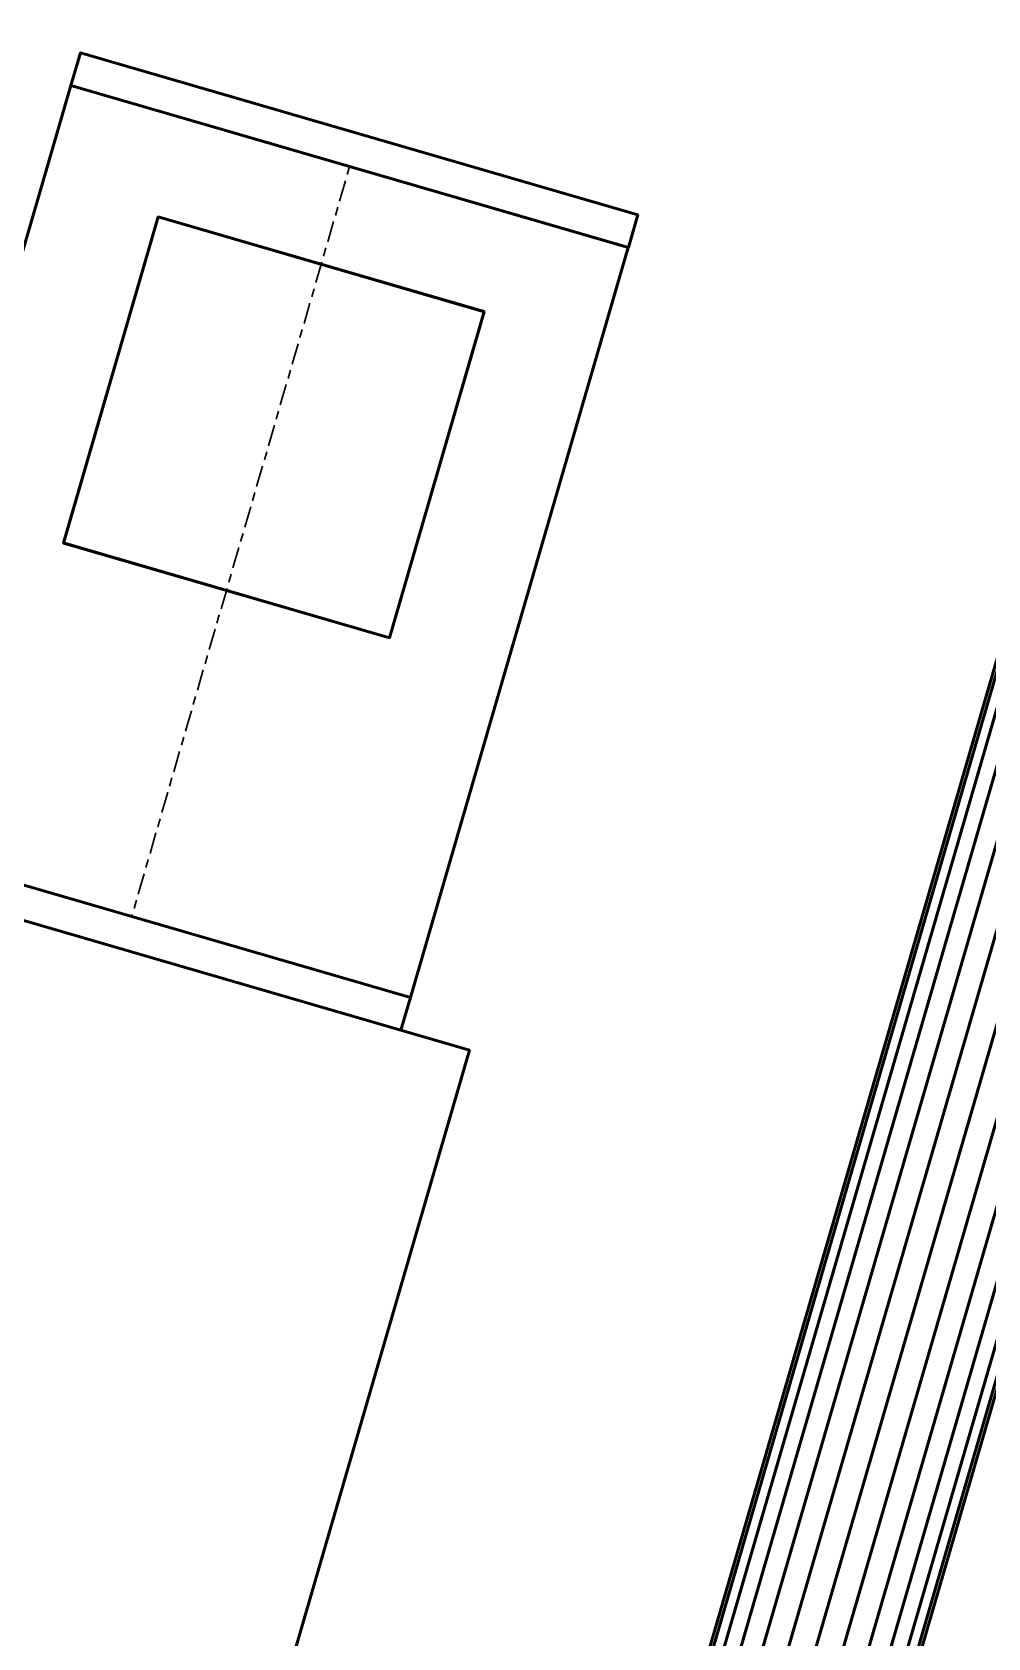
# Model space of a CAD drawing. Header units: inches. Extents: x -1654 to 1344, y -1538 to 36.
# Drawn here: x -74.97 to -46.82, y -732.31 to -685.03 of the extents above; entities that cross this region are included whole.
import ezdxf

# ---------------------------------------------------------------- set-up
doc = ezdxf.new("R2010")
doc.units = ezdxf.units.IN
doc.header["$MEASUREMENT"] = 0
doc.linetypes.add('Center', pattern=[1.25, 0.25, -0.1875, 0.625, -0.1875])
for name, color, linetype, lineweight in [('M-EQPT', 2, 'Continuous', 50), ('M-HVAC-CDFF', 3, 'Continuous', 30), ('M-HVAC-CDFF-SA', 3, 'Continuous', 30), ('M-HVAC-DUCT', 1, 'Center', 30), ('M-HVAC-DUCT-RA', 1, 'Continuous', 50), ('M-HVAC-DUCT-SA', 1, 'Continuous', 50)]:
    doc.layers.add(name, color=color, linetype=linetype, lineweight=lineweight)

# ---------------------------------------------------------------- blocks, each defined once
blk = doc.blocks.new('Heat Pump - Horizontal - Water Source - Heat Pump 2 Ton Horizontal-844838-_3D_')
at = {"layer": 'M-EQPT'}
mesh = blk.add_polyface(dxfattribs=at)
corners = [(21.551, -11.199, 8.65), (21.551, 11.199, 8.65), (-21.551, 11.199, 8.65), (-21.551, -11.199, 8.65)]
mesh.append_faces([[corners[k] for k in face] for face in [(2, 3, 0, 1)]])
mesh = blk.add_polyface(dxfattribs=at)
corners = [(21.551, -11.199, -8.65), (-21.551, -11.199, -8.65), (-21.551, 11.199, -8.65), (21.551, 11.199, -8.65)]
mesh.append_faces([[corners[k] for k in face] for face in [(2, 3, 0, 1)]])
mesh = blk.add_polyface(dxfattribs=at)
corners = [(-21.551, 11.199, 8.65), (21.551, 11.199, 8.65), (21.551, 11.199, -8.65), (-21.551, 11.199, -8.65)]
mesh.append_faces([[corners[k] for k in face] for face in [(0, 1, 2, 3)]])
mesh = blk.add_polyface(dxfattribs=at)
corners = [(-21.551, -11.199, 8.65), (-21.551, 11.199, 8.65), (-21.551, 11.199, -8.65), (-21.551, -11.199, -8.65)]
mesh.append_faces([[corners[k] for k in face] for face in [(0, 1, 2, 3)]])
mesh = blk.add_polyface(dxfattribs=at)
corners = [(21.551, -11.199, 8.65), (-21.551, -11.199, 8.65), (-21.551, -11.199, -8.65), (21.551, -11.199, -8.65)]
mesh.append_faces([[corners[k] for k in face] for face in [(0, 1, 2, 3)]])
mesh = blk.add_polyface(dxfattribs=at)
corners = [(-2.348, -11.199, -7.65), (-19.449, -11.199, -7.65), (-19.449, -11.199, 7.65), (-2.348, -11.199, 7.65)]
mesh.append_faces([[corners[k] for k in face] for face in [(2, 3, 0, 1)]])
mesh = blk.add_polyface(dxfattribs=at)
corners = [(-19.449, -12.199, 7.65), (-2.348, -12.199, 7.65), (-2.348, -11.199, 7.65), (-19.449, -11.199, 7.65)]
mesh.append_faces([[corners[k] for k in face] for face in [(0, 1, 2, 3)]])
mesh = blk.add_polyface(dxfattribs=at)
corners = [(-19.449, -12.199, -7.65), (-19.449, -12.199, 7.65), (-19.449, -11.199, 7.65), (-19.449, -11.199, -7.65)]
mesh.append_faces([[corners[k] for k in face] for face in [(0, 1, 2, 3)]])
mesh = blk.add_polyface(dxfattribs=at)
corners = [(-2.348, -12.199, -7.65), (-19.449, -12.199, -7.65), (-19.449, -11.199, -7.65), (-2.348, -11.199, -7.65)]
mesh.append_faces([[corners[k] for k in face] for face in [(0, 1, 2, 3)]])
mesh = blk.add_polyface(dxfattribs=at)
corners = [(-2.348, -12.199, -7.65), (-2.348, -12.199, 7.65), (-19.449, -12.199, 7.65), (-19.449, -12.199, -7.65)]
mesh.append_faces([[corners[k] for k in face] for face in [(3, 0, 1, 2)]])
blk = doc.blocks.new('Face Thin Mount Return Diffuser - Non-Hosted - 10x10 Face-950886-_3D_')
at = {"layer": 'M-HVAC-CDFF'}
mesh = blk.add_polyface(dxfattribs=at)
corners = [(5, -5, 1), (5, 5, 1), (-5, 5, 1), (-5, -5, 1)]
mesh.append_faces([[corners[k] for k in face] for face in [(3, 0, 1, 2)]])
mesh = blk.add_polyface(dxfattribs=at)
corners = [(5, -5), (-5, -5), (-5, 5), (5, 5)]
mesh.append_faces([[corners[k] for k in face] for face in [(2, 3, 0, 1)]])
mesh = blk.add_polyface(dxfattribs=at)
corners = [(-5, -5), (-5, -5, 1), (-5, 5, 1), (-5, 5)]
mesh.append_faces([[corners[k] for k in face] for face in [(3, 0, 1, 2)]])
mesh = blk.add_polyface(dxfattribs=at)
corners = [(-5, 5), (-5, 5, 1), (5, 5, 1), (5, 5)]
mesh.append_faces([[corners[k] for k in face] for face in [(3, 0, 1, 2)]])
mesh = blk.add_polyface(dxfattribs=at)
corners = [(5, 5), (5, 5, 1), (5, -5, 1), (5, -5)]
mesh.append_faces([[corners[k] for k in face] for face in [(3, 0, 1, 2)]])
mesh = blk.add_polyface(dxfattribs=at)
corners = [(5, -5), (5, -5, 1), (-5, -5, 1), (-5, -5)]
mesh.append_faces([[corners[k] for k in face] for face in [(3, 0, 1, 2)]])
blk = doc.blocks.new('Rectangular Endcap - Standard-915868-_3D_')
at = {"layer": 'M-HVAC-DUCT', "color": 8, "linetype": 'Continuous', "lineweight": 50}
mesh = blk.add_polyface(dxfattribs=at)
corners = [(0, 8.551, 7.65), (0, 8.551, -7.65), (0, -8.551, -7.65), (0, -8.551, 7.65)]
mesh.append_faces([[corners[k] for k in face] for face in [(0, 1, 2, 3)]], dxfattribs={"color": 8})
mesh = blk.add_polyface(dxfattribs=at)
corners = [(0, 8.551, -7.65), (0, 8.551, 7.65), (1, 8.551, 7.65), (1, 8.551, -7.65)]
mesh.append_faces([[corners[k] for k in face] for face in [(0, 1, 2, 3)]], dxfattribs={"color": 8})
mesh = blk.add_polyface(dxfattribs=at)
corners = [(0, -8.551, -7.65), (0, 8.551, -7.65), (1, 8.551, -7.65), (1, -8.551, -7.65)]
mesh.append_faces([[corners[k] for k in face] for face in [(0, 1, 2, 3)]], dxfattribs={"color": 8})
mesh = blk.add_polyface(dxfattribs=at)
corners = [(0, 8.551, 7.65), (0, -8.551, 7.65), (1, -8.551, 7.65), (1, 8.551, 7.65)]
mesh.append_faces([[corners[k] for k in face] for face in [(3, 0, 1, 2)]], dxfattribs={"color": 8})
mesh = blk.add_polyface(dxfattribs=at)
corners = [(1, 8.551, 7.65), (1, -8.551, 7.65), (1, -8.551, -7.65), (1, 8.551, -7.65)]
mesh.append_faces([[corners[k] for k in face] for face in [(2, 3, 0, 1)]], dxfattribs={"color": 8})
mesh = blk.add_polyface(dxfattribs=at)
corners = [(0, -8.551, 7.65), (0, -8.551, -7.65), (1, -8.551, -7.65), (1, -8.551, 7.65)]
mesh.append_faces([[corners[k] for k in face] for face in [(0, 1, 2, 3)]], dxfattribs={"color": 8})
blk = doc.blocks.new('Rectangular Takeoff - Standard-939555-_3D_')
at = {"layer": 'M-HVAC-DUCT', "color": 8, "linetype": 'Continuous', "lineweight": 50}
mesh = blk.add_polyface(dxfattribs=at)
corners = [(-0.24, 5, 5), (-0.24, 5, -5), (-0.24, -5, -5), (-0.24, -5, 5)]
mesh.append_faces([[corners[k] for k in face] for face in [(1, 2, 3, 0)]], dxfattribs={"color": 8})
mesh = blk.add_polyface(dxfattribs=at)
corners = [(-0.24, 5, -5), (-0.24, 5, 5), (1, 5, 5), (1, 5, -5)]
mesh.append_faces([[corners[k] for k in face] for face in [(3, 0, 1, 2)]], dxfattribs={"color": 8})
mesh = blk.add_polyface(dxfattribs=at)
corners = [(-0.24, -5, -5), (-0.24, 5, -5), (1, 5, -5), (1, -5, -5)]
mesh.append_faces([[corners[k] for k in face] for face in [(3, 0, 1, 2)]], dxfattribs={"color": 8})
mesh = blk.add_polyface(dxfattribs=at)
corners = [(1, 5, 5), (-0.24, 5, 5), (-0.24, -5, 5), (1, -5, 5)]
mesh.append_faces([[corners[k] for k in face] for face in [(1, 2, 3, 0)]], dxfattribs={"color": 8})
mesh = blk.add_polyface(dxfattribs=at)
corners = [(1, 5, 5), (1, -5, 5), (1, -5, -5), (1, 5, -5)]
mesh.append_faces([[corners[k] for k in face] for face in [(3, 0, 1, 2)]], dxfattribs={"color": 8})
mesh = blk.add_polyface(dxfattribs=at)
corners = [(-0.24, -5, 5), (-0.24, -5, -5), (1, -5, -5), (1, -5, 5)]
mesh.append_faces([[corners[k] for k in face] for face in [(0, 1, 2, 3)]], dxfattribs={"color": 8})

msp = doc.modelspace()

# ---------------------------------------------------------------- linework, layer by layer
at = {"layer": 'M-HVAC-DUCT'}
msp.add_line((-65.811, -780.492, 1314), (-21.541, -628.211, 1314), dxfattribs=at)
msp.add_line((-65.811, -780.492, 1314), (-21.541, -628.211, 1314), dxfattribs=at)
at = {"layer": 'M-HVAC-DUCT', "color": 5}
msp.add_line((-65.619, -688.982, 1332), (-72.04, -711.068, 1332), dxfattribs=at)

# ---------------------------------------------------------------- block references
at = {"layer": 'M-EQPT', "rotation": 163.7901312840834}
msp.add_blockref('Heat Pump - Horizontal - Water Source - Heat Pump 2 Ton Horizontal-844838-_3D_', (-85.911, -719.739, 1332), dxfattribs=at)
at = {"layer": 'M-HVAC-CDFF-SA', "extrusion": (0, 0, -1), "rotation": 286.2098687159167}
msp.add_blockref('Face Thin Mount Return Diffuser - Non-Hosted - 10x10 Face-950886-_3D_', (67.853, -696.664, -1341.65), dxfattribs=at)
at = {"layer": 'M-HVAC-DUCT-SA', "color": 8, "rotation": 73.79013128408342}
msp.add_blockref('Rectangular Endcap - Standard-915868-_3D_', (-65.619, -688.982, 1332), dxfattribs=at)
at = {"layer": 'M-HVAC-DUCT-SA', "color": 8, "extrusion": (-0.960246, 0.279157, 0), "rotation": 90}
msp.add_blockref('Rectangular Takeoff - Standard-939555-_3D_', (687.91, 1339.65, -129.323), dxfattribs=at)

# ---------------------------------------------------------------- meshes
at = {"layer": 'M-HVAC-DUCT-RA', "color": 8}
mesh = msp.add_polyface(dxfattribs=at)
corners = [(-68.692, -779.655, 1314), (-68.594, -779.683, 1314.776), (-68.306, -779.767, 1315.5), (-67.848, -779.9, 1316.121), (-67.251, -780.074, 1316.598), (-66.557, -780.275, 1316.898), (-65.811, -780.492, 1317), (-21.541, -628.211, 1317), (-22.286, -627.994, 1316.898), (-22.981, -627.792, 1316.598), (-23.578, -627.619, 1316.121), (-24.036, -627.486, 1315.5), (-24.323, -627.402, 1314.776), (-24.422, -627.373, 1314)]
mesh.append_faces([[corners[k] for k in face] for face in [(7, 8, 5, 6)]], dxfattribs={"vtx1": -1, "color": 8})
mesh.append_faces([[corners[k] for k in face] for face in [(8, 9, 4, 5), (3, 4, 9, 10), (11, 12, 1, 2), (2, 3, 10, 11)]], dxfattribs={"vtx1": -1, "vtx3": -1, "color": 8})
mesh.append_faces([[corners[k] for k in face] for face in [(12, 13, 0, 1)]], dxfattribs={"vtx3": -1, "color": 8})
mesh = msp.add_polyface(dxfattribs=at)
corners = [(-65.811, -780.492, 1311), (-66.557, -780.275, 1311.102), (-67.251, -780.074, 1311.402), (-67.848, -779.9, 1311.879), (-68.306, -779.767, 1312.5), (-68.594, -779.683, 1313.224), (-68.692, -779.655, 1314), (-24.422, -627.373, 1314), (-24.323, -627.402, 1313.224), (-24.036, -627.486, 1312.5), (-23.578, -627.619, 1311.879), (-22.981, -627.792, 1311.402), (-22.286, -627.994, 1311.102), (-21.541, -628.211, 1311)]
mesh.append_faces([[corners[k] for k in face] for face in [(7, 8, 5, 6)]], dxfattribs={"vtx1": -1, "color": 8})
mesh.append_faces([[corners[k] for k in face] for face in [(8, 9, 4, 5), (3, 4, 9, 10), (11, 12, 1, 2), (2, 3, 10, 11)]], dxfattribs={"vtx1": -1, "vtx3": -1, "color": 8})
mesh.append_faces([[corners[k] for k in face] for face in [(12, 13, 0, 1)]], dxfattribs={"vtx3": -1, "color": 8})
mesh = msp.add_polyface(dxfattribs=at)
corners = [(-65.811, -780.492, 1317), (-65.065, -780.709, 1316.898), (-64.371, -780.911, 1316.598), (-63.774, -781.084, 1316.121), (-63.316, -781.218, 1315.5), (-63.028, -781.301, 1314.776), (-62.93, -781.33, 1314), (-18.66, -629.048, 1314), (-18.758, -629.02, 1314.776), (-19.046, -628.936, 1315.5), (-19.504, -628.803, 1316.121), (-20.1, -628.63, 1316.598), (-20.795, -628.428, 1316.898), (-21.541, -628.211, 1317)]
mesh.append_faces([[corners[k] for k in face] for face in [(8, 9, 4, 5), (3, 4, 9, 10), (11, 12, 1, 2), (2, 3, 10, 11)]], dxfattribs={"vtx1": -1, "vtx3": -1, "color": 8})
mesh.append_faces([[corners[k] for k in face] for face in [(6, 7, 8, 5)]], dxfattribs={"vtx2": -1, "color": 8})
mesh.append_faces([[corners[k] for k in face] for face in [(12, 13, 0, 1)]], dxfattribs={"vtx3": -1, "color": 8})
mesh = msp.add_polyface(dxfattribs=at)
corners = [(-62.93, -781.33, 1314), (-63.028, -781.301, 1313.224), (-63.316, -781.218, 1312.5), (-63.774, -781.084, 1311.879), (-64.371, -780.911, 1311.402), (-65.065, -780.709, 1311.102), (-65.811, -780.492, 1311), (-21.541, -628.211, 1311), (-20.795, -628.428, 1311.102), (-20.1, -628.63, 1311.402), (-19.504, -628.803, 1311.879), (-19.046, -628.936, 1312.5), (-18.758, -629.02, 1313.224), (-18.66, -629.048, 1314)]
mesh.append_faces([[corners[k] for k in face] for face in [(7, 8, 5, 6)]], dxfattribs={"vtx1": -1, "color": 8})
mesh.append_faces([[corners[k] for k in face] for face in [(8, 9, 4, 5), (3, 4, 9, 10), (11, 12, 1, 2), (2, 3, 10, 11)]], dxfattribs={"vtx1": -1, "vtx3": -1, "color": 8})
mesh.append_faces([[corners[k] for k in face] for face in [(12, 13, 0, 1)]], dxfattribs={"vtx3": -1, "color": 8})
at = {"layer": 'M-HVAC-DUCT-SA', "color": 8}
mesh = msp.add_polyface(dxfattribs=at)
corners = [(-73.83, -686.595, 1324.35), (-57.409, -691.369, 1324.35), (-63.829, -713.455, 1324.35), (-80.251, -708.681, 1324.35)]
mesh.append_faces([[corners[k] for k in face] for face in [(0, 1, 2, 3)]], dxfattribs={"color": 8})
mesh = msp.add_polyface(dxfattribs=at)
corners = [(-73.83, -686.595, 1339.65), (-73.83, -686.595, 1324.35), (-80.251, -708.681, 1324.35), (-80.251, -708.681, 1339.65)]
mesh.append_faces([[corners[k] for k in face] for face in [(3, 0, 1, 2)]], dxfattribs={"color": 8})
mesh = msp.add_polyface(dxfattribs=at)
corners = [(-57.409, -691.369, 1339.65), (-73.83, -686.595, 1339.65), (-80.251, -708.681, 1339.65), (-63.829, -713.455, 1339.65)]
mesh.append_faces([[corners[k] for k in face] for face in [(3, 0, 1, 2)]], dxfattribs={"color": 8})
mesh = msp.add_polyface(dxfattribs=at)
corners = [(-57.409, -691.369, 1324.35), (-73.83, -686.595, 1324.35), (-73.83, -686.595, 1339.65), (-57.409, -691.369, 1339.65)]
mesh.append_faces([[corners[k] for k in face] for face in [(1, 2, 3, 0)]], dxfattribs={"color": 8})
mesh = msp.add_polyface(dxfattribs=at)
corners = [(-71.258, -690.467, 1339.41), (-61.656, -693.258, 1339.41), (-64.447, -702.861, 1339.41), (-74.05, -700.069, 1339.41)]
mesh.append_faces([[corners[k] for k in face] for face in [(1, 2, 3, 0)]], dxfattribs={"color": 8})
mesh = msp.add_polyface(dxfattribs=at)
corners = [(-71.258, -690.467, 1339.41), (-74.05, -700.069, 1339.41), (-74.05, -700.069, 1339.65), (-71.258, -690.467, 1339.65)]
mesh.append_faces([[corners[k] for k in face] for face in [(3, 0, 1, 2)]], dxfattribs={"color": 8})
mesh = msp.add_polyface(dxfattribs=at)
corners = [(-61.656, -693.258, 1339.65), (-71.258, -690.467, 1339.65), (-74.05, -700.069, 1339.65), (-64.447, -702.861, 1339.65)]
mesh.append_faces([[corners[k] for k in face] for face in [(3, 0, 1, 2)]], dxfattribs={"color": 8})
mesh = msp.add_polyface(dxfattribs=at)
corners = [(-61.656, -693.258, 1339.41), (-71.258, -690.467, 1339.41), (-71.258, -690.467, 1339.65), (-61.656, -693.258, 1339.65)]
mesh.append_faces([[corners[k] for k in face] for face in [(3, 0, 1, 2)]], dxfattribs={"color": 8})
mesh = msp.add_polyface(dxfattribs=at)
corners = [(-57.409, -691.369, 1324.35), (-57.409, -691.369, 1339.65), (-63.829, -713.455, 1339.65), (-63.829, -713.455, 1324.35)]
mesh.append_faces([[corners[k] for k in face] for face in [(3, 0, 1, 2)]], dxfattribs={"color": 8})
mesh = msp.add_polyface(dxfattribs=at)
corners = [(-64.447, -702.861, 1339.41), (-61.656, -693.258, 1339.41), (-61.656, -693.258, 1339.65), (-64.447, -702.861, 1339.65)]
mesh.append_faces([[corners[k] for k in face] for face in [(3, 0, 1, 2)]], dxfattribs={"color": 8})
mesh = msp.add_polyface(dxfattribs=at)
corners = [(-74.05, -700.069, 1339.41), (-64.447, -702.861, 1339.41), (-64.447, -702.861, 1339.65), (-74.05, -700.069, 1339.65)]
mesh.append_faces([[corners[k] for k in face] for face in [(0, 1, 2, 3)]], dxfattribs={"color": 8})
mesh = msp.add_polyface(dxfattribs=at)
corners = [(-63.829, -713.455, 1324.35), (-63.829, -713.455, 1339.65), (-80.251, -708.681, 1339.65), (-80.251, -708.681, 1324.35)]
mesh.append_faces([[corners[k] for k in face] for face in [(1, 2, 3, 0)]], dxfattribs={"color": 8})

doc.saveas('drawing.dxf')
